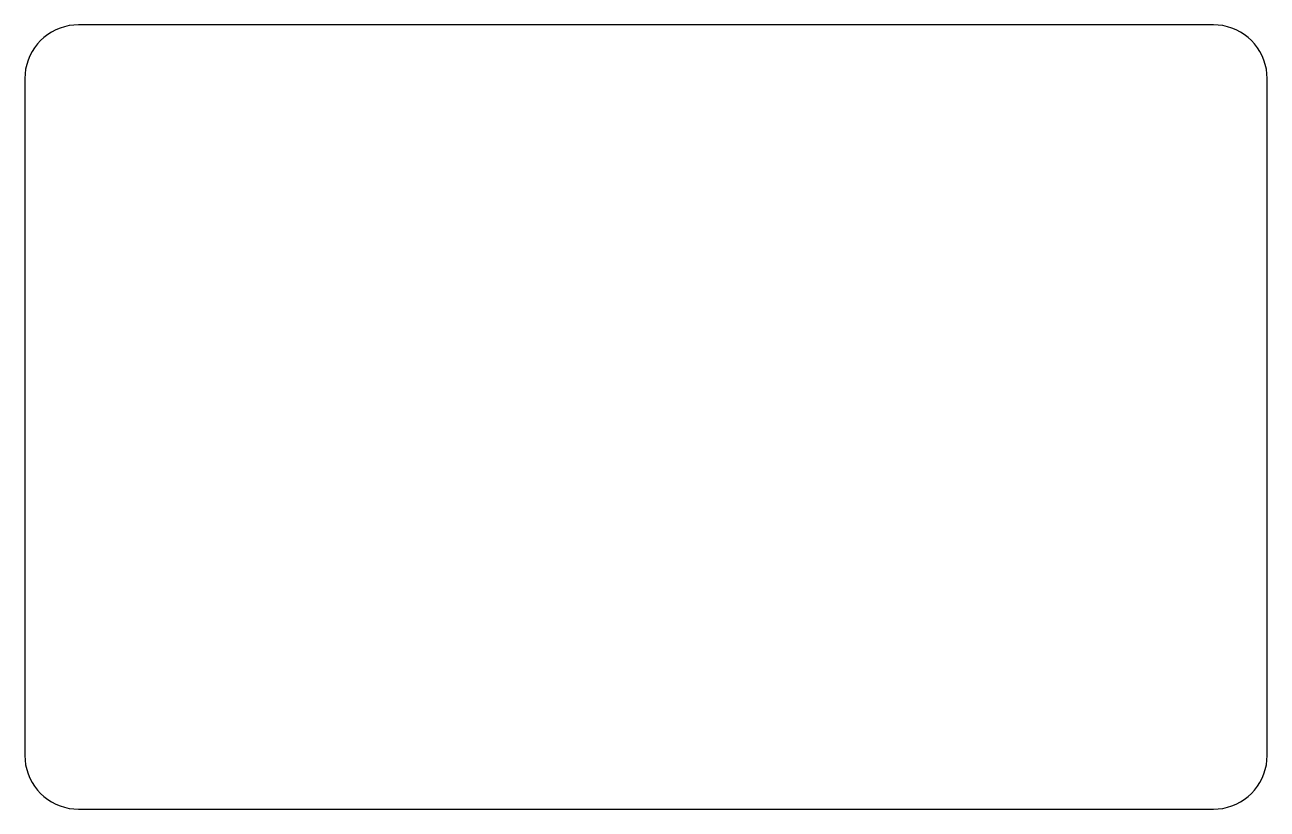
# Model space of a CAD drawing. Header units: metres. Extents: x 0 to 511, y 0 to 322.
import ezdxf

# ---------------------------------------------------------------- set-up
doc = ezdxf.new("R2010")
doc.units = ezdxf.units.M

msp = doc.modelspace()

# ---------------------------------------------------------------- linework, layer by layer
at = {"layer": 'CUT'}
for p, q in [((18.1797, 322.0658), (16.306, 321.6504)), ((20.0826, 322.3163), (18.1797, 322.0658)), ((22, 322.4), (20.0826, 322.3163)), ((488.7, 322.4), (22, 322.4)), ((490.6174, 322.3163), (488.7, 322.4)), ((492.5203, 322.0658), (490.6174, 322.3163)), ((494.394, 321.6504), (492.5203, 322.0658)), ((7.8587, 317.253), (6.4437, 315.9563)), ((9.3813, 318.4213), (7.8587, 317.253)), ((11, 319.4526), (9.3813, 318.4213)), ((12.7024, 320.3388), (11, 319.4526)), ((14.4756, 321.0732), (12.7024, 320.3388)), ((16.306, 321.6504), (14.4756, 321.0732)), ((496.2244, 321.0732), (494.394, 321.6504)), ((497.9976, 320.3388), (496.2244, 321.0732)), ((499.7, 319.4526), (497.9976, 320.3388)), ((501.3187, 318.4213), (499.7, 319.4526)), ((502.8413, 317.253), (501.3187, 318.4213)), ((504.2563, 315.9563), (502.8413, 317.253)), ((3.9787, 313.0187), (2.9474, 311.4)), ((5.147, 314.5413), (3.9787, 313.0187)), ((6.4437, 315.9563), (5.147, 314.5413)), ((505.553, 314.5413), (504.2563, 315.9563)), ((506.7213, 313.0187), (505.553, 314.5413)), ((507.7526, 311.4), (506.7213, 313.0187)), ((1.3268, 307.9244), (0.7496, 306.094)), ((2.0612, 309.6976), (1.3268, 307.9244)), ((2.9474, 311.4), (2.0612, 309.6976)), ((508.6388, 309.6976), (507.7526, 311.4)), ((509.3732, 307.9244), (508.6388, 309.6976)), ((509.9504, 306.094), (509.3732, 307.9244)), ((0.0837, 302.3174), (0, 300.4)), ((0.3342, 304.2203), (0.0837, 302.3174)), ((0.7496, 306.094), (0.3342, 304.2203)), ((510.3658, 304.2203), (509.9504, 306.094)), ((510.6163, 302.3174), (510.3658, 304.2203)), ((510.7, 300.4), (510.6163, 302.3174)), ((0, 300.4), (0, 22)), ((510.7, 22), (510.7, 300.4)), ((0, 22), (0.0837, 20.0826)), ((510.6163, 20.0826), (510.7, 22)), ((0.0837, 20.0826), (0.3342, 18.1797)), ((0.3342, 18.1797), (0.7496, 16.306)), ((0.7496, 16.306), (1.3268, 14.4756)), ((509.3732, 14.4756), (509.9504, 16.306)), ((509.9504, 16.306), (510.3658, 18.1797)), ((510.3658, 18.1797), (510.6163, 20.0826)), ((1.3268, 14.4756), (2.0612, 12.7024)), ((2.0612, 12.7024), (2.9474, 11)), ((2.9474, 11), (3.9787, 9.3813)), ((506.7213, 9.3813), (507.7526, 11)), ((507.7526, 11), (508.6388, 12.7024)), ((508.6388, 12.7024), (509.3732, 14.4756)), ((3.9787, 9.3813), (5.147, 7.8587)), ((5.147, 7.8587), (6.4437, 6.4437)), ((6.4437, 6.4437), (7.8587, 5.147)), ((7.8587, 5.147), (9.3813, 3.9787)), ((501.3187, 3.9787), (502.8413, 5.147)), ((502.8413, 5.147), (504.2563, 6.4437)), ((504.2563, 6.4437), (505.553, 7.8587)), ((505.553, 7.8587), (506.7213, 9.3813)), ((9.3813, 3.9787), (11, 2.9474)), ((11, 2.9474), (12.7024, 2.0612)), ((12.7024, 2.0612), (14.4756, 1.3268)), ((14.4756, 1.3268), (16.306, 0.7496)), ((16.306, 0.7496), (18.1797, 0.3342)), ((18.1797, 0.3342), (20.0826, 0.0837)), ((20.0826, 0.0837), (22, 0)), ((22, 0), (488.7, 0)), ((488.7, 0), (490.6174, 0.0837)), ((490.6174, 0.0837), (492.5203, 0.3342)), ((492.5203, 0.3342), (494.394, 0.7496)), ((494.394, 0.7496), (496.2244, 1.3268)), ((496.2244, 1.3268), (497.9976, 2.0612)), ((497.9976, 2.0612), (499.7, 2.9474)), ((499.7, 2.9474), (501.3187, 3.9787))]:
    msp.add_line(p, q, dxfattribs=at)

doc.saveas('drawing.dxf')
